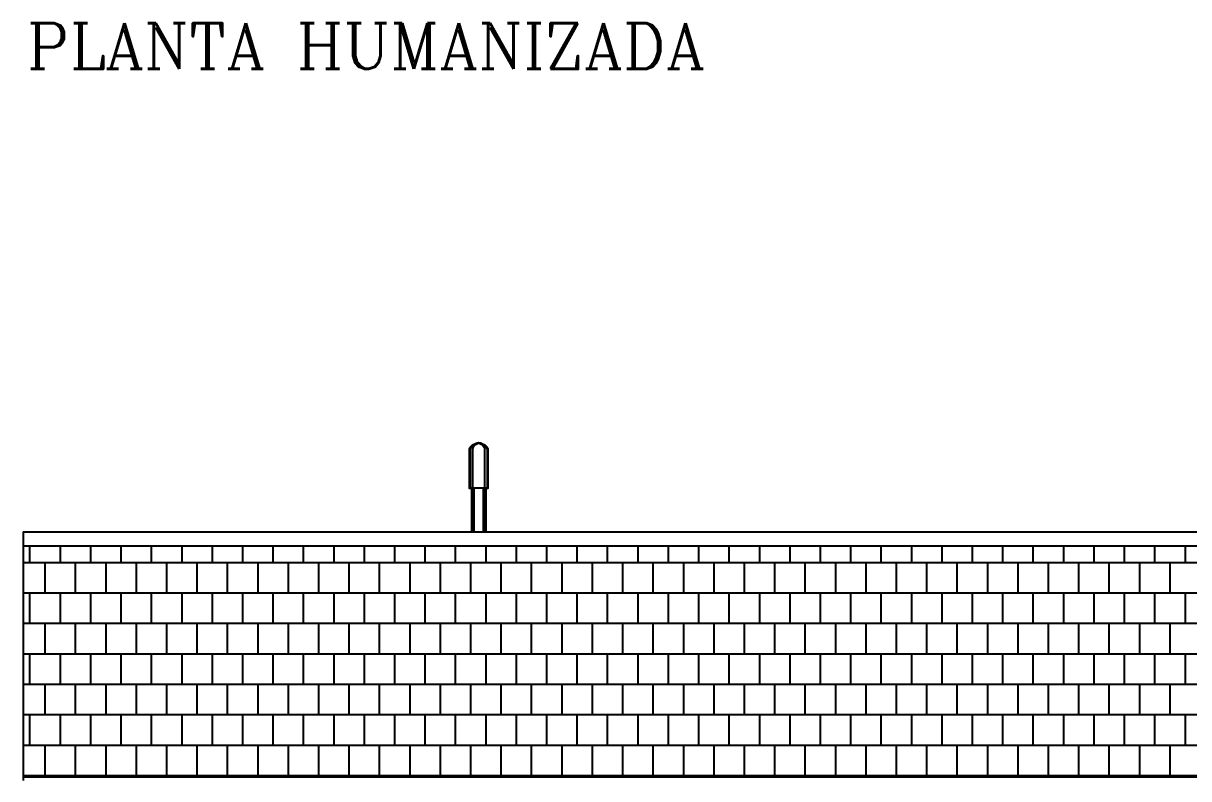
# Model space of a CAD drawing. Extents: x -7 to 295, y -11 to 39.
# Drawn here: x 158.56 to 166.22, y -3.42 to 1.54 of the extents above; entities that cross this region are included whole.
import ezdxf
from ezdxf.enums import TextEntityAlignment as Align

# ---------------------------------------------------------------- set-up
doc = ezdxf.new("R2010")
doc.units = 0
doc.header["$LTSCALE"] = 20
doc.layers.get('0').update_dxf_attribs({"linetype": 'CONTINUOUS'})
for name, color, linetype in [('TELHADO', 1, 'CONTINUOUS'), ('TEXTO', 244, 'CONTINUOUS'), ('VISTAL', 30, 'CONTINUOUS')]:
    doc.layers.add(name, color=color, linetype=linetype)
doc.styles.add('ROMANC', font='romanc.shx', dxfattribs={"height": 0.08})

# ---------------------------------------------------------------- blocks, each defined once
blk = doc.blocks.new('*X222')
at = {"color": 0, "linetype": 'CONTINUOUS'}
for p, q in [((158.6, -2), (158.6, -1.8914)), ((158.8, -2), (158.8, -1.8914)), ((159, -2), (159, -1.8914)), ((159.2, -2), (159.2, -1.8914)), ((159.4, -2), (159.4, -1.8914)), ((159.6, -2), (159.6, -1.8914)), ((159.8, -2), (159.8, -1.8914)), ((160, -2), (160, -1.8914)), ((160.2, -2), (160.2, -1.8914)), ((160.4, -2), (160.4, -1.8914)), ((160.6, -2), (160.6, -1.8914)), ((160.8, -2), (160.8, -1.8914)), ((161, -2), (161, -1.8914)), ((161.2, -2), (161.2, -1.8914)), ((161.4, -2), (161.4, -1.8914)), ((161.6, -2), (161.6, -1.8914)), ((161.8, -2), (161.8, -1.8914)), ((162, -2), (162, -1.8914)), ((162.2, -2), (162.2, -1.8914)), ((162.4, -2), (162.4, -1.8914)), ((162.6, -2), (162.6, -1.8914)), ((162.8, -2), (162.8, -1.8914)), ((163, -2), (163, -1.8914)), ((163.2, -2), (163.2, -1.8914)), ((163.4, -2), (163.4, -1.8914)), ((163.6, -2), (163.6, -1.8914)), ((163.8, -2), (163.8, -1.8914)), ((164, -2), (164, -1.8914)), ((164.2, -2), (164.2, -1.8914)), ((164.4, -2), (164.4, -1.8914)), ((164.6, -2), (164.6, -1.8914)), ((164.8, -2), (164.8, -1.8914)), ((165, -2), (165, -1.8914)), ((165.2, -2), (165.2, -1.8914)), ((165.4, -2), (165.4, -1.8914)), ((165.6, -2), (165.6, -1.8914)), ((165.8, -2), (165.8, -1.8914)), ((166, -2), (166, -1.8914)), ((166.2, -2), (166.2, -1.8914)), ((158.556, -2), (168.0011, -2)), ((158.7, -2.2), (158.7, -2)), ((158.9, -2.2), (158.9, -2)), ((159.1, -2.2), (159.1, -2)), ((159.3, -2.2), (159.3, -2)), ((159.5, -2.2), (159.5, -2)), ((159.7, -2.2), (159.7, -2)), ((159.9, -2.2), (159.9, -2)), ((160.1, -2.2), (160.1, -2)), ((160.3, -2.2), (160.3, -2)), ((160.5, -2.2), (160.5, -2)), ((160.7, -2.2), (160.7, -2)), ((160.9, -2.2), (160.9, -2)), ((161.1, -2.2), (161.1, -2)), ((161.3, -2.2), (161.3, -2)), ((161.5, -2.2), (161.5, -2)), ((161.7, -2.2), (161.7, -2)), ((161.9, -2.2), (161.9, -2)), ((162.1, -2.2), (162.1, -2)), ((162.3, -2.2), (162.3, -2)), ((162.5, -2.2), (162.5, -2)), ((162.7, -2.2), (162.7, -2)), ((162.9, -2.2), (162.9, -2)), ((163.1, -2.2), (163.1, -2)), ((163.3, -2.2), (163.3, -2)), ((163.5, -2.2), (163.5, -2)), ((163.7, -2.2), (163.7, -2)), ((163.9, -2.2), (163.9, -2)), ((164.1, -2.2), (164.1, -2)), ((164.3, -2.2), (164.3, -2)), ((164.5, -2.2), (164.5, -2)), ((164.7, -2.2), (164.7, -2)), ((164.9, -2.2), (164.9, -2)), ((165.1, -2.2), (165.1, -2)), ((165.3, -2.2), (165.3, -2)), ((165.5, -2.2), (165.5, -2)), ((165.7, -2.2), (165.7, -2)), ((165.9, -2.2), (165.9, -2)), ((166.1, -2.2), (166.1, -2)), ((158.556, -2.2), (168.0011, -2.2)), ((158.6, -2.4), (158.6, -2.2)), ((158.8, -2.4), (158.8, -2.2)), ((159, -2.4), (159, -2.2)), ((159.2, -2.4), (159.2, -2.2)), ((159.4, -2.4), (159.4, -2.2)), ((159.6, -2.4), (159.6, -2.2)), ((159.8, -2.4), (159.8, -2.2)), ((160, -2.4), (160, -2.2)), ((160.2, -2.4), (160.2, -2.2)), ((160.4, -2.4), (160.4, -2.2)), ((160.6, -2.4), (160.6, -2.2)), ((160.8, -2.4), (160.8, -2.2)), ((161, -2.4), (161, -2.2)), ((161.2, -2.4), (161.2, -2.2)), ((161.4, -2.4), (161.4, -2.2)), ((161.6, -2.4), (161.6, -2.2)), ((161.8, -2.4), (161.8, -2.2)), ((162, -2.4), (162, -2.2)), ((162.2, -2.4), (162.2, -2.2)), ((162.4, -2.4), (162.4, -2.2)), ((162.6, -2.4), (162.6, -2.2)), ((162.8, -2.4), (162.8, -2.2)), ((163, -2.4), (163, -2.2)), ((163.2, -2.4), (163.2, -2.2)), ((163.4, -2.4), (163.4, -2.2)), ((163.6, -2.4), (163.6, -2.2)), ((163.8, -2.4), (163.8, -2.2)), ((164, -2.4), (164, -2.2)), ((164.2, -2.4), (164.2, -2.2)), ((164.4, -2.4), (164.4, -2.2)), ((164.6, -2.4), (164.6, -2.2)), ((164.8, -2.4), (164.8, -2.2)), ((165, -2.4), (165, -2.2)), ((165.2, -2.4), (165.2, -2.2)), ((165.4, -2.4), (165.4, -2.2)), ((165.6, -2.4), (165.6, -2.2)), ((165.8, -2.4), (165.8, -2.2)), ((166, -2.4), (166, -2.2)), ((166.2, -2.4), (166.2, -2.2)), ((158.556, -2.4), (166.8392, -2.4)), ((158.7, -2.6), (158.7, -2.4)), ((158.9, -2.6), (158.9, -2.4)), ((159.1, -2.6), (159.1, -2.4)), ((159.3, -2.6), (159.3, -2.4)), ((159.5, -2.6), (159.5, -2.4)), ((159.7, -2.6), (159.7, -2.4)), ((159.9, -2.6), (159.9, -2.4)), ((160.1, -2.6), (160.1, -2.4)), ((160.3, -2.6), (160.3, -2.4)), ((160.5, -2.6), (160.5, -2.4)), ((160.7, -2.6), (160.7, -2.4)), ((160.9, -2.6), (160.9, -2.4)), ((161.1, -2.6), (161.1, -2.4)), ((161.3, -2.6), (161.3, -2.4)), ((161.5, -2.6), (161.5, -2.4)), ((161.7, -2.6), (161.7, -2.4)), ((161.9, -2.6), (161.9, -2.4)), ((162.1, -2.6), (162.1, -2.4)), ((162.3, -2.6), (162.3, -2.4)), ((162.5, -2.6), (162.5, -2.4)), ((162.7, -2.6), (162.7, -2.4)), ((162.9, -2.6), (162.9, -2.4)), ((163.1, -2.6), (163.1, -2.4)), ((163.3, -2.6), (163.3, -2.4)), ((163.5, -2.6), (163.5, -2.4)), ((163.7, -2.6), (163.7, -2.4)), ((163.9, -2.6), (163.9, -2.4)), ((164.1, -2.6), (164.1, -2.4)), ((164.3, -2.6), (164.3, -2.4)), ((164.5, -2.6), (164.5, -2.4)), ((164.7, -2.6), (164.7, -2.4)), ((164.9, -2.6), (164.9, -2.4)), ((165.1, -2.6), (165.1, -2.4)), ((165.3, -2.6), (165.3, -2.4)), ((165.5, -2.6), (165.5, -2.4)), ((165.7, -2.6), (165.7, -2.4)), ((165.9, -2.6), (165.9, -2.4)), ((166.1, -2.6), (166.1, -2.4)), ((158.556, -2.6), (166.8392, -2.6)), ((158.6, -2.8), (158.6, -2.6)), ((158.8, -2.8), (158.8, -2.6)), ((159, -2.8), (159, -2.6)), ((159.2, -2.8), (159.2, -2.6)), ((159.4, -2.8), (159.4, -2.6)), ((159.6, -2.8), (159.6, -2.6)), ((159.8, -2.8), (159.8, -2.6)), ((160, -2.8), (160, -2.6)), ((160.2, -2.8), (160.2, -2.6)), ((160.4, -2.8), (160.4, -2.6)), ((160.6, -2.8), (160.6, -2.6)), ((160.8, -2.8), (160.8, -2.6)), ((161, -2.8), (161, -2.6)), ((161.2, -2.8), (161.2, -2.6)), ((161.4, -2.8), (161.4, -2.6)), ((161.6, -2.8), (161.6, -2.6)), ((161.8, -2.8), (161.8, -2.6)), ((162, -2.8), (162, -2.6)), ((162.2, -2.8), (162.2, -2.6)), ((162.4, -2.8), (162.4, -2.6)), ((162.6, -2.8), (162.6, -2.6)), ((162.8, -2.8), (162.8, -2.6)), ((163, -2.8), (163, -2.6)), ((163.2, -2.8), (163.2, -2.6)), ((163.4, -2.8), (163.4, -2.6)), ((163.6, -2.8), (163.6, -2.6)), ((163.8, -2.8), (163.8, -2.6)), ((164, -2.8), (164, -2.6)), ((164.2, -2.8), (164.2, -2.6)), ((164.4, -2.8), (164.4, -2.6)), ((164.6, -2.8), (164.6, -2.6)), ((164.8, -2.8), (164.8, -2.6)), ((165, -2.8), (165, -2.6)), ((165.2, -2.8), (165.2, -2.6)), ((165.4, -2.8), (165.4, -2.6)), ((165.6, -2.8), (165.6, -2.6)), ((165.8, -2.8), (165.8, -2.6)), ((166, -2.8), (166, -2.6)), ((166.2, -2.8), (166.2, -2.6)), ((158.556, -2.8), (166.8392, -2.8)), ((158.7, -3), (158.7, -2.8)), ((158.9, -3), (158.9, -2.8)), ((159.1, -3), (159.1, -2.8)), ((159.3, -3), (159.3, -2.8)), ((159.5, -3), (159.5, -2.8)), ((159.7, -3), (159.7, -2.8)), ((159.9, -3), (159.9, -2.8)), ((160.1, -3), (160.1, -2.8)), ((160.3, -3), (160.3, -2.8)), ((160.5, -3), (160.5, -2.8)), ((160.7, -3), (160.7, -2.8)), ((160.9, -3), (160.9, -2.8)), ((161.1, -3), (161.1, -2.8)), ((161.3, -3), (161.3, -2.8)), ((161.5, -3), (161.5, -2.8)), ((161.7, -3), (161.7, -2.8)), ((161.9, -3), (161.9, -2.8)), ((162.1, -3), (162.1, -2.8)), ((162.3, -3), (162.3, -2.8)), ((162.5, -3), (162.5, -2.8)), ((162.7, -3), (162.7, -2.8)), ((162.9, -3), (162.9, -2.8)), ((163.1, -3), (163.1, -2.8)), ((163.3, -3), (163.3, -2.8)), ((163.5, -3), (163.5, -2.8)), ((163.7, -3), (163.7, -2.8)), ((163.9, -3), (163.9, -2.8)), ((164.1, -3), (164.1, -2.8)), ((164.3, -3), (164.3, -2.8)), ((164.5, -3), (164.5, -2.8)), ((164.7, -3), (164.7, -2.8)), ((164.9, -3), (164.9, -2.8)), ((165.1, -3), (165.1, -2.8)), ((165.3, -3), (165.3, -2.8)), ((165.5, -3), (165.5, -2.8)), ((165.7, -3), (165.7, -2.8)), ((165.9, -3), (165.9, -2.8)), ((166.1, -3), (166.1, -2.8)), ((158.556, -3), (166.8392, -3)), ((158.6, -3.2), (158.6, -3)), ((158.8, -3.2), (158.8, -3)), ((159, -3.2), (159, -3)), ((159.2, -3.2), (159.2, -3)), ((159.4, -3.2), (159.4, -3)), ((159.6, -3.2), (159.6, -3)), ((159.8, -3.2), (159.8, -3)), ((160, -3.2), (160, -3)), ((160.2, -3.2), (160.2, -3)), ((160.4, -3.2), (160.4, -3)), ((160.6, -3.2), (160.6, -3)), ((160.8, -3.2), (160.8, -3)), ((161, -3.2), (161, -3)), ((161.2, -3.2), (161.2, -3)), ((161.4, -3.2), (161.4, -3)), ((161.6, -3.2), (161.6, -3)), ((161.8, -3.2), (161.8, -3)), ((162, -3.2), (162, -3)), ((162.2, -3.2), (162.2, -3)), ((162.4, -3.2), (162.4, -3)), ((162.6, -3.2), (162.6, -3)), ((162.8, -3.2), (162.8, -3)), ((163, -3.2), (163, -3)), ((163.2, -3.2), (163.2, -3)), ((163.4, -3.2), (163.4, -3)), ((163.6, -3.2), (163.6, -3)), ((163.8, -3.2), (163.8, -3)), ((164, -3.2), (164, -3)), ((164.2, -3.2), (164.2, -3)), ((164.4, -3.2), (164.4, -3)), ((164.6, -3.2), (164.6, -3)), ((164.8, -3.2), (164.8, -3)), ((165, -3.2), (165, -3)), ((165.2, -3.2), (165.2, -3)), ((165.4, -3.2), (165.4, -3)), ((165.6, -3.2), (165.6, -3)), ((165.8, -3.2), (165.8, -3)), ((166, -3.2), (166, -3)), ((166.2, -3.2), (166.2, -3)), ((158.556, -3.2), (166.8392, -3.2)), ((158.7, -3.4), (158.7, -3.2)), ((158.9, -3.4), (158.9, -3.2)), ((159.1, -3.4), (159.1, -3.2)), ((159.3, -3.4), (159.3, -3.2)), ((159.5, -3.4), (159.5, -3.2)), ((159.7, -3.4), (159.7, -3.2)), ((159.9, -3.4), (159.9, -3.2)), ((160.1, -3.4), (160.1, -3.2)), ((160.3, -3.4), (160.3, -3.2)), ((160.5, -3.4), (160.5, -3.2)), ((160.7, -3.4), (160.7, -3.2)), ((160.9, -3.4), (160.9, -3.2)), ((161.1, -3.4), (161.1, -3.2)), ((161.3, -3.4), (161.3, -3.2)), ((161.5, -3.4), (161.5, -3.2)), ((161.7, -3.4), (161.7, -3.2)), ((161.9, -3.4), (161.9, -3.2)), ((162.1, -3.4), (162.1, -3.2)), ((162.3, -3.4), (162.3, -3.2)), ((162.5, -3.4), (162.5, -3.2)), ((162.7, -3.4), (162.7, -3.2)), ((162.9, -3.4), (162.9, -3.2)), ((163.1, -3.4), (163.1, -3.2)), ((163.3, -3.4), (163.3, -3.2)), ((163.5, -3.4), (163.5, -3.2)), ((163.7, -3.4), (163.7, -3.2)), ((163.9, -3.4), (163.9, -3.2)), ((164.1, -3.4), (164.1, -3.2)), ((164.3, -3.4), (164.3, -3.2)), ((164.5, -3.4), (164.5, -3.2)), ((164.7, -3.4), (164.7, -3.2)), ((164.9, -3.4), (164.9, -3.2)), ((165.1, -3.4), (165.1, -3.2)), ((165.3, -3.4), (165.3, -3.2)), ((165.5, -3.4), (165.5, -3.2)), ((165.7, -3.4), (165.7, -3.2)), ((165.9, -3.4), (165.9, -3.2)), ((166.1, -3.4), (166.1, -3.2)), ((158.556, -3.4), (166.8392, -3.4)), ((158.6, -3.4089), (158.6, -3.4)), ((158.8, -3.4089), (158.8, -3.4)), ((159, -3.4089), (159, -3.4)), ((159.2, -3.4089), (159.2, -3.4)), ((159.4, -3.4089), (159.4, -3.4)), ((159.6, -3.4089), (159.6, -3.4)), ((159.8, -3.4089), (159.8, -3.4)), ((160, -3.4089), (160, -3.4)), ((160.2, -3.4089), (160.2, -3.4)), ((160.4, -3.4089), (160.4, -3.4)), ((160.6, -3.4089), (160.6, -3.4)), ((160.8, -3.4089), (160.8, -3.4)), ((161, -3.4089), (161, -3.4)), ((161.2, -3.4089), (161.2, -3.4)), ((161.4, -3.4089), (161.4, -3.4)), ((161.6, -3.4089), (161.6, -3.4)), ((161.8, -3.4089), (161.8, -3.4)), ((162, -3.4089), (162, -3.4)), ((162.2, -3.4089), (162.2, -3.4)), ((162.4, -3.4089), (162.4, -3.4)), ((162.6, -3.4089), (162.6, -3.4)), ((162.8, -3.4089), (162.8, -3.4)), ((163, -3.4089), (163, -3.4)), ((163.2, -3.4089), (163.2, -3.4)), ((163.4, -3.4089), (163.4, -3.4)), ((163.6, -3.4089), (163.6, -3.4)), ((163.8, -3.4089), (163.8, -3.4)), ((164, -3.4089), (164, -3.4)), ((164.2, -3.4089), (164.2, -3.4)), ((164.4, -3.4089), (164.4, -3.4)), ((164.6, -3.4089), (164.6, -3.4)), ((164.8, -3.4089), (164.8, -3.4)), ((165, -3.4089), (165, -3.4)), ((165.2, -3.4089), (165.2, -3.4)), ((165.4, -3.4089), (165.4, -3.4)), ((165.6, -3.4089), (165.6, -3.4)), ((165.8, -3.4089), (165.8, -3.4)), ((166, -3.4089), (166, -3.4)), ((166.2, -3.4089), (166.2, -3.4))]:
    blk.add_line(p, q, dxfattribs=at)

msp = doc.modelspace()

# ---------------------------------------------------------------- linework, layer by layer
at = {"layer": 'TELHADO', "color": 1, "linetype": 'CONTINUOUS'}
for p, q in [((158.556, -1.7994), (158.556, -3.4339)), ((158.556, -1.7994), (168.0011, -1.7994)), ((158.556, -3.4089), (166.8392, -3.4089))]:
    msp.add_line(p, q, dxfattribs=at)
at = {"layer": 'TELHADO', "color": 30, "linetype": 'CONTINUOUS'}
msp.add_line((158.556, -1.8914), (167.996, -1.8914), dxfattribs=at)
at = {"layer": 'VISTAL', "color": 30}
for p, q in [((161.5102, -1.5107), (161.5102, -1.7994)), ((161.5209, -1.7994), (161.5209, -1.5107)), ((161.5828, -1.7994), (161.5828, -1.5107)), ((161.5935, -1.5107), (161.5935, -1.7994))]:
    msp.add_line(p, q, dxfattribs=at)
for points in [[(161.4899, -1.2535), (161.4983, -1.2392), (161.5114, -1.2273), (161.5256, -1.219), (161.5423, -1.2142), (161.5602, -1.2142), (161.5768, -1.219), (161.5911, -1.2273), (161.6042, -1.2392), (161.6137, -1.2535)], [(161.4959, -1.2535), (161.5054, -1.2381), (161.5185, -1.225), (161.5352, -1.2166), (161.553, -1.2142)], [(161.5161, -1.2392), (161.5256, -1.2273), (161.5387, -1.219), (161.553, -1.2142), (161.5494, -1.2142), (161.5637, -1.219), (161.5768, -1.2273), (161.5864, -1.2392), (161.5923, -1.2535)], [(161.5673, -1.2166), (161.5494, -1.2142)], [(161.5673, -1.2166), (161.584, -1.225), (161.5971, -1.2381), (161.6066, -1.2535)], [(161.4899, -1.2535), (161.4899, -1.5107), (161.4971, -1.5107), (161.4971, -1.2535)], [(161.5161, -1.2392), (161.5102, -1.2535)], [(161.5114, -1.2535), (161.5114, -1.5107)], [(161.5923, -1.5107), (161.5923, -1.2535)], [(161.6066, -1.2535), (161.6066, -1.5107), (161.6137, -1.5107), (161.6137, -1.2535)], [(161.6137, -1.5107), (161.4899, -1.5107)], [(161.5042, -1.5107), (161.5042, -1.7994)], [(161.5994, -1.5107), (161.5994, -1.7994)]]:
    msp.add_lwpolyline(points, dxfattribs=at)

# ---------------------------------------------------------------- block references
at = {"layer": 'TELHADO', "color": 30, "linetype": 'CONTINUOUS'}
msp.add_blockref('*X222', (0, 0), dxfattribs=at)

# ---------------------------------------------------------------- texts
at = {"layer": 'TEXTO', "color": 244, "linetype": 'CONTINUOUS', "style": 'ROMANC'}
msp.add_text('PLANTA HUMANIZADA', height=0.3, dxfattribs=at).set_placement((160.8096, 1.3944), align=Align.MIDDLE)

doc.saveas('drawing.dxf')
